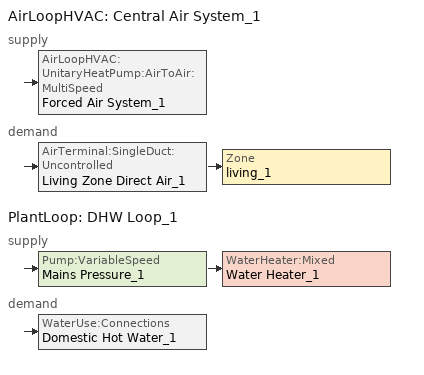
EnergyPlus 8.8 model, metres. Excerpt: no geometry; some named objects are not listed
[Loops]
AirLoopHVAC 'Central Air System_1'
 supply: AirLoopHVAC:UnitaryHeatPump:AirToAir:MultiSpeed 'Forced Air System_1'
 demand: AirTerminal:SingleDuct:Uncontrolled 'Living Zone Direct Air_1' > Zone 'living_1'
PlantLoop 'DHW Loop_1'
 supply: Pump:VariableSpeed 'Mains Pressure_1' > WaterHeater:Mixed 'Water Heater_1'
 demand: WaterUse:Connections 'Domestic Hot Water_1'
[EnergyManagementSystem:Sensor]
SensibleLoadPredicted_1: living_1; Zone Predicted Sensible Load to Setpoint Heat Transfer Rate
Tout_1: living_1; Zone Outdoor Air Drybulb Temperature
Tin_1: living_1; Zone Mean Air Temperature
Phiin_1: living_1; Zone Air Relative Humidity
Win_1: living_1; Zone Mean Air Humidity Ratio
Fan_RTF_Sensor_1: Supply Fan_1; Fan Runtime Fraction
CoolingCoilRTF_1: DX Cooling Coil_1; Cooling Coil Runtime Fraction
HeatingCoilRTF_1: DX Heating Coil_1; Heating Coil Runtime Fraction
UnitaryEquipCyclingRatio_1: Forced Air System_1; Unitary System DX Coil Cycling Ratio
CoilSensibleCooling_1: DX Cooling Coil_1; Cooling Coil Sensible Cooling Energy
CoilLatentCooling_1: DX Cooling Coil_1; Cooling Coil Latent Cooling Energy
HVACFanE_1: Supply Fan_1; Fan Electric Energy
Q_heat_HP_1: DX Heating Coil_1; Heating Coil Electric Energy
DeliveredHeating_1: DX Heating Coil_1; Heating Coil Total Heating Energy
E_supp_1: HeatPump Supp Heater_1; Heating Coil Electric Energy
Q_WH_1: Water Heater_1; Water Heater Gas Energy
[EnergyManagementSystem:Program]
DeliveredHeatingCoolingProgram_1: Set StepsPerHour = ZoneTimeStep / SystemTimeStep; Set HPWH_sens_clg_1 = 0; Set HPWH_lat_clg_1 = 0; Set EMSHeatingDuctLosses_1 = 0; Set EMSCoolingDuctLossesSens_1 = 0; Set EMSCoolingDuctLossesLatent_1 = 0; Set E_supp_fb = 0; Set DeliveredHeatingHP = 0; Set DeliveredHeating_fb = 0; Set SC_fb = 0; Set LC_fb = 0; Set x = DeliveredHeating_1 + DeliveredHeatingHP + DeliveredHeating_fb; Set EMSDeliveredHeatingInclDucts_1 = x * StepsPerHour; Set EMSDeliveredHeatingSupp_1 = (E_supp_1 + E_supp_fb) * StepsPerHour; Set EMSDeliveredCoolingSensInclDucts_1 = (CoilSensibleCooling_1 + SC_fb) * StepsPerHour; If (x + E_supp_1 + E_supp_fb) > 0; Set f_supp = (E_supp_1 + E_supp_fb) / (x + E_supp_1 + E_supp_fb); Else; Set f_supp = 0; EndIf; Set EMSDeliveredHeating_1 = EMSDeliveredHeatingInclDucts_1-(EMSHeatingDuctLosses_1*(1-f_supp)); Set EMSDeliveredHeatingSupp_1 = EMSDeliveredHeatingSupp_1-(EMSHeatingDuctLosses_1*f_supp); Set EMSDeliveredHeatingWithSupp_1 = EMSDeliveredHeating_1 + EMSDeliveredHeatingSupp_1; Set EMSDeliveredCoolingSens_1 = EMSDeliveredCoolingSensInclDucts_1 - EMSCoolingDuctLossesSens_1; Set DehumRemovedWater = 0; Set EMSDeliveredCoolingLatentHVAC_1 = (CoilLatentCooling_1 + LC_fb) - EMSCoolingDuctLossesLatent_1; Set EMSDeliveredCoolingLatentDehum_1 = DehumRemovedWater * 2454031.86336; Set EMSDeliveredCoolingLatentHVAC_1 = EMSDeliveredCoolingLatentHVAC_1 * StepsPerHour; Set EMSDeliveredCoolingLatentDehum_1 = EMSDeliveredCoolingLatentDehum_1 * StepsPerHour; Set HVACPumpE = 0; Set HVACFanE_fb = 0; If HVACFanE_1 > 0 || HVACFanE_fb > 0; If EMSDeliveredHeating_1 > 0; Set HVACFanPumpE_Heat_1 = ((HVACFanE_1 + HVACFanE_fb)*1); Set HVACFanPumpE_Cool_1 = 0; ElseIf EMSDeliveredCoolingSens_1 > 0; Set HVACFanPumpE_Heat_1 = 0; Set HVACFanPumpE_Cool_1 = ((HVACFanE_1 + HVACFanE_fb)*1); EndIf; Else; Set HVACFanPumpE_Heat_1 = 0; Set HVACFanPumpE_Cool_1 = 0; EndIf
ZeroMeterProgram: Set EMSZeroMeter = 0
HeatingFuelConversionProgram_1: Set Q_pilot = 0; Set Q_heat = 0; Set Q_heat_fb = 0; Set Q_FuelOil_1 = 0; Set Q_Propane_1 = 0; Set Q_Gas_1 = 0
HeatingElectricityProgram_1: Set Q_pilot = 0; Set Q_heat = 0; Set Q_heat_fb = 0; Set E_supp_fb = 0; Set E_mshp_fb = 0; Set E_defrost_fb = 0; Set E_Heat_1 = Q_heat_HP_1; Set E_Heat_supp_1 = E_supp_1 + E_supp_fb
WaterHeatingFuelConversionProgram_1: Set Q_WH_FuelOil_1 = 0; Set Q_WH_Propane_1 = 0; Set Q_WH_Gas_1 = Q_WH_1; Set Q_Unit_oil_1 = Q_WH_FuelOil_1 + Q_H_FuelOil_1; Set Q_Unit_propane_1 = Q_WH_Propane_1 + Q_H_Propane_1
[ZoneControl:Thermostat]
living_1 Zone Thermostat: Zone=living_1; Control Type Schedule=LivingZoneControl_1; Control 1=living_1 Zone Temperature SP
[ThermostatSetpoint:DualSetpoint]
living_1 Zone Temperature SP: Heating Setpoint Temperature Schedule=HeatingSetPoint_1; Cooling Setpoint Temperature Schedule=CoolingSetPoint_1
[WaterUse:Equipment]
Name | Peak Flow rate {m^3/s} | Flow Rate Fraction Schedule | Target Temperature Schedule
Clothes Washer_1 | 0.000673689 | ClothesWasher_1 | CWWaterTempSchedule_1
Dishwasher_1 | 0.000111604 | Dishwasher_1 | DWWaterTempSchedule
Sinks_1 | 0.000210891 | Sinks_1 | SSBWaterTempSchedule
Showers_1 | 0.000284557 | Showers_1 | SSBWaterTempSchedule
Baths_1 | 0.000488829 | Baths_1 | SSBWaterTempSchedule
[EnergyManagementSystem:OutputVariable]
Name | EMS Variable | Type of Data in Variable | Update Frequency | EMS Program or Subroutine | Units
Zone Infil Flow Rate_1 | InfilFlow_display_1 | Averaged | ZoneTimestep | InfiltrationProgram_1 | m3/s
Zone Infil/MechVent Flow Rate_1 | InfMechVent_1 | Averaged | ZoneTimestep | InfiltrationProgram_1 | m3/s
Whole House Fan Vent Flow Rate_1 | QWHV_1 | Averaged | ZoneTimestep | InfiltrationProgram_1 | m3/s
Range Hood Fan Vent Flow Rate_1 | Qrange_1 | Averaged | ZoneTimestep | InfiltrationProgram_1 | m3/s
Bath Exhaust Fan Vent Flow Rate_1 | Qbath_1 | Averaged | ZoneTimestep | InfiltrationProgram_1 | m3/s
Clothes Dryer Exhaust Fan Vent Flow Rate_1 | Qdryer_1 | Averaged | ZoneTimestep | InfiltrationProgram_1 | m3/s
Local Wind Speed_1 | VwindL_1 | Averaged | ZoneTimestep | InfiltrationProgram_1 | m/s
Zone Natural Ventilation Flow Rate_1 | NatVentFlow_1 | Averaged | ZoneTimestep | NaturalVentilationProgram_1 | m3/s
EMSDeliveredCoolingSensInclDuctsOutputVariable_1 | EMSDeliveredCoolingSensInclDucts_1 | Summed | ZoneTimestep | DeliveredHeatingCoolingProgram_1 | J
EMSDeliveredHeatingInclDuctsOutputVariable_1 | EMSDeliveredHeatingInclDucts_1 | Summed | ZoneTimestep | DeliveredHeatingCoolingProgram_1 | J
EMSDeliveredCoolingSensOutputVariable_1 | EMSDeliveredCoolingSens_1 | Summed | ZoneTimestep | DeliveredHeatingCoolingProgram_1 | J
EMSDeliveredHeatingOutputVariable_1 | EMSDeliveredHeating_1 | Summed | ZoneTimestep | DeliveredHeatingCoolingProgram_1 | J
EMSDeliveredHeatingSuppOutputVariable_1 | EMSDeliveredHeatingSupp_1 | Summed | ZoneTimestep | DeliveredHeatingCoolingProgram_1 | J
EMSDeliveredHeatingWithSuppOutputVariable_1 | EMSDeliveredHeatingWithSupp_1 | Summed | ZoneTimestep | DeliveredHeatingCoolingProgram_1 | J
EMSCoolingDuctLossesSensOutputVariable_1 | EMSCoolingDuctLossesSens_1 | Summed | ZoneTimestep | DeliveredHeatingCoolingProgram_1 | J
EMSCoolingDuctLossesLatentOutputVariable_1 | EMSCoolingDuctLossesLatent_1 | Summed | ZoneTimestep | DeliveredHeatingCoolingProgram_1 | J
EMSHeatingDuctLossesOutputVariable_1 | EMSHeatingDuctLosses_1 | Summed | ZoneTimestep | DeliveredHeatingCoolingProgram_1 | J
EMSDeliveredCoolingLatentHVACOutputVariable_1 | EMSDeliveredCoolingLatentHVAC_1 | Summed | ZoneTimestep | DeliveredHeatingCoolingProgram_1 | J
Heating HVAC Fan Pump EMS_1 | HVACFanPumpE_Heat_1 | Summed | SystemTimestep | DeliveredHeatingCoolingProgram_1 | J
Cooling HVAC Fan Pump EMS_1 | HVACFanPumpE_Cool_1 | Summed | SystemTimestep | DeliveredHeatingCoolingProgram_1 | J
EMSDeliveredCoolingLatentDehumOutputVariable_1 | EMSDeliveredCoolingLatentDehum_1 | Summed | ZoneTimestep | DeliveredHeatingCoolingProgram_1 | J
HPWH_sens_clg_OutputVariable_1 | HPWH_sens_clg_1 | Summed | ZoneTimestep | DeliveredHeatingCoolingProgram_1 | J
HPWH_lat_clg_OutputVariable_1 | HPWH_lat_clg_1 | Summed | ZoneTimestep | DeliveredHeatingCoolingProgram_1 | J
ZeroMeter | EMSZeroMeter | Summed | SystemTimestep | ZeroMeterProgram | J
Heating Electricity_1 | E_Heat_1 | Summed | SystemTimestep | HeatingElectricityProgram_1 | J
HeatingSupp Electricity_1 | E_Heat_supp_1 | Summed | SystemTimestep | HeatingElectricityProgram_1 | J
Heating FuelOil_1 | Q_FuelOil_1 | Summed | SystemTimestep | HeatingFuelConversionProgram_1 | m3
Heating Propane_1 | Q_Propane_1 | Summed | SystemTimestep | HeatingFuelConversionProgram_1 | m3
Heating Gas_1 | Q_Gas_1 | Summed | SystemTimestep | HeatingFuelConversionProgram_1 | J
Water Heating FuelOil_1 | Q_WH_FuelOil_1 | Summed | SystemTimestep | WaterHeatingFuelConversionProgram_1 | m3
Water Heating Propane_1 | Q_WH_Propane_1 | Summed | SystemTimestep | WaterHeatingFuelConversionProgram_1 | m3
Water Heating Gas_1 | Q_WH_Gas_1 | Summed | SystemTimestep | WaterHeatingFuelConversionProgram_1 | J
Unit oil_1 | Q_Unit_oil_1 | Summed | SystemTimestep | WaterHeatingFuelConversionProgram_1 | m3
Unit propane_1 | Q_Unit_propane_1 | Summed | SystemTimestep | WaterHeatingFuelConversionProgram_1 | m3
[EnergyManagementSystem:GlobalVariable]
DuctLeakSupplyFanEquivalent_1: DuctLeakExhaustFanEquivalent_1
[AirLoopHVAC]
Central Air System_1: Design Supply Air Flow rate {m^3/s}=0.29742
[AirLoopHVAC:UnitaryHeatPump:AirToAir:MultiSpeed]
Forced Air System_1: Availability Schedule=AlwaysOn; Controlling Zone or Thermostat Location=living_1; Supply Fan=Supply Fan_1; Fan Placement=BlowThrough; Supply Air Fan Operating Mode Schedule=SupplyFanOperation_1; Heating Coil=DX Heating Coil_1; Minimum Outdoor Dry-Bulb Temperature for Compressor Operation=-28.8889; Cooling Coil=DX Cooling Coil_1; Supplemental Heating Coil=HeatPump Supp Heater_1; Maximum Supply Air Temperature for Supplemental Heat {C}=76.6667; Maximum Outdoor Dry-Bulb Temperature for Supplemental Heater Operation {C}=4.44444; Auxiliary On-Cycle Electric Power {W}=0; Auxiliary Off-Cycle Electric Power {W}=0; Supply Air Flow Rate When No Cooling or Heating is Needed {m^3/s}=0; Number of Speeds for Heating=4; Number of Speeds for Cooling=4; Speed 1 Supply Air Flow Rate During Heating Operation {m3/s}=0.125335; Speed 2 Supply Air Flow Rate During Heating Operation {m3/s}=0.161145; Speed 3 Supply Air Flow Rate During Heating Operation {m3/s}=0.17905; Speed 4 Supply Air Flow Rate During Heating Operation {m3/s}=0.225603; Speed 1 Supply Air Flow Rate During Cooling Operation {m3/s}=0.165233; Speed 2 Supply Air Flow Rate During Cooling Operation {m3/s}=0.212443; Speed 3 Supply Air Flow Rate During Cooling Operation {m3/s}=0.236047; Speed N Supply Air Flow Rate During Cooling Operation {m3/s}=0.29742
[Coil:Heating:DX:MultiSpeed]
DX Heating Coil_1: HeatingSeasonSchedule, -28.8889, 0, DefrostEIR, 4.44444, ReverseCycle, OnDemand, No, Electricity, 4, 1727.42, 5.13216, 0.10393, HP_Heat-Cap-fT1, HP_Heat-Cap-fFF1, HP_Heat-EIR-fT1, HP_Heat-EIR-fFF1, HP_Heat-PLF-fPLR1, 0.2, ConstantBiquadratic, 2361.98, 4.83401, 0.12921, HP_Heat-Cap-fT2, HP_Heat-Cap-fFF2, HP_Heat-EIR-fT2, HP_Heat-EIR-fFF2, HP_Heat-PLF-fPLR2, 0.2, ConstantBiquadratic, 3525.35, 4.07764, 0.140446, HP_Heat-Cap-fT3, HP_Heat-Cap-fFF3, HP_Heat-EIR-fT3, HP_Heat-EIR-fFF3, HP_Heat-PLF-fPLR3, 0.2, ConstantBiquadratic, 4230.42, 4.11114, 0.171344, HP_Heat-Cap-fT4, HP_Heat-Cap-fFF4, HP_Heat-EIR-fT4, HP_Heat-EIR-fFF4, HP_Heat-PLF-fPLR4, 0.2, ConstantBiquadratic
[Coil:Heating:Electric]
HeatPump Supp Heater_1: Availability Schedule=HeatingSeasonSchedule; Efficiency=1; Nominal Capacity {W}=4617.6
[Coil:Cooling:DX:MultiSpeed]
DX Cooling Coil_1: CoolingSeasonSchedule, aircooled, No, No, 0, 10, Electricity, 4, 1727.42, 0.842823, 5.64822, 0.10457, 296.643, Cool-Cap-fT1, Cool-Cap-fFF1, Cool-EIR-fT1, Cool-EIR-fFF1, Cool-PLF-fPLR1, 1000, 1.5, 3, 45, 0.2, ConstantBiquadratic, 2361.98, 0.793487, 5.43659, 0.134448, 296.643, Cool-Cap-fT2, Cool-Cap-fFF2, Cool-EIR-fT2, Cool-EIR-fFF2, Cool-PLF-fPLR2, 1000, 1.5, 3, 45, 0.2, ConstantBiquadratic, 3525.35, 0.703903, 4.56872, 0.149386, 296.643, Cool-Cap-fT3, Cool-Cap-fFF3, Cool-EIR-fT3, Cool-EIR-fFF3, Cool-PLF-fPLR3, 1000, 1.5, 3, 45, 0.2, ConstantBiquadratic, 4230.42, 0.720492, 4.1261, 0.188227, 296.643, Cool-Cap-fT4, Cool-Cap-fFF4, Cool-EIR-fT4, Cool-EIR-fFF4, Cool-PLF-fPLR4, 1000, 1.5, 3, 45, 0.2, ConstantBiquadratic
[Fan:OnOff]
Supply Fan_1: Availability Schedule=SupplyFanAvailability_1; Fan Efficiency=0.195937; Pressure Rise {Pa}=124.55; Maximum Flow Rate {m^3/s}=0.297426; Motor Efficiency=1; Motor In Airstream Fraction=1; Fan Power Ratio Function of Speed Ratio Curve=FanPowerCurve; Fan Efficiency Ratio Function of Speed Ratio Curve=FanEffCurve
[WaterUse:Storage]
Condensate Tank 1_1: Water Quality Subcategory=CC2 Condensate Drain Tank; Maximum Capacity {m3}=2; Initial Volume {m3}=0; Type of Supply Controlled by Float Valve=None; Water Thermal Mode=ScheduledTemperature; Water Temperature Schedule=DWWaterTempSchedule; Ambient Temperature Indicator=Zone; Zone=dummy
[AirTerminal:SingleDuct:Uncontrolled]
Living Zone Direct Air_1: Availability Schedule=AlwaysOn; Maximum Flow Rate {m^3/s}=0.236047
[AirLoopHVAC:ReturnPlenum]
Return Plenum_1: Zone=RA Duct Zone_1
[Zone equipment]
living_1: Living Zone Direct Air_1
[Sizing:Plant]
DHW Loop_1: Loop Type=Heating; Design Loop Exit Temperature {C}=52.6667; Loop Design Temperature Difference {deltaC}=5.55556
[PlantLoop]
DHW Loop_1: Fluid Type=Water; Plant Equipment Operation Scheme=DHW Loop Operation_1; Maximum Loop Temperature {C}=100; Minimum Loop Temperature {C}=0; Maximum Loop Flow Rate {m^3/s}  (This size represents the physical limitations to flow due to losses in the piping system. For BEopt we assume that the pipes are always adequately sized)=0.01; Minimum Loop Flow Rate {m^3/s}=0; Plant Loop Volume {m^3}=0.003; Load Distribution Scheme=Optimal
[PlantEquipmentOperationSchemes]
DHW Loop Operation_1: Control Scheme 1=DHW Control Scheme_1; Control Scheme 1 Schedule=AlwaysOn
[PlantEquipmentOperation:HeatingLoad]
DHW Control Scheme_1: Load Range 1 Lower Limit {W}=0; Load Range 1 Upper Limit {W}=1000000000000000; Priority Control 1 Equip List=DHW Plant Equipment_1
[Pump:VariableSpeed]
Mains Pressure_1: Design Flow Rate {m^3/s}=0.01; Rated Pump Head {Pa}=1; Rated Power Consumption {W}=0; Motor Efficiency=1; Fraction of Motor Inefficiencies to Fluid Stream=0; Coefficient 1 of the Part Load Performance Curve=0; Coefficient 2 of the Part Load Performance Curve=1; Coefficient 3 of the Part Load Performance Curve=0; Coefficient 4 of the Part Load Performance Curve=0; Minimum Flow Rate {m^3/s}=0; Pump Control Type=Intermittent
[PlantEquipmentList]
DHW Plant Equipment_1: Water Heater_1
[WaterHeater:Mixed]
Water Heater_1: 0.143846, WaterHeaterSP1Schedule, 2, 99, Cycle, 11724, 0, 0, 0, NaturalGas, 0.773298, 0, Electricity, 0, 0, Electricity, 0, Zone, living_1, 4.15693, 0.64, 4.15693, 1, 1, 1, autosize, 1.5
[SetpointManager:Scheduled]
DHW Loop Setpoint Manager_1: Control Variable=Temperature; Schedule=DHWSupplySetpoint; Setpoint Node or NodeList=DHW Supply Outlet Node_1
[WaterUse:Connections]
Domestic Hot Water_1: Drain Water Heat Exchanger Type=None; Water Use Equipment 1=Sinks_1; Water Use Equipment 2=Showers_1; Water Use Equipment 3=Clothes Washer_1; Water Use Equipment 4=Dishwasher_1; Water Use Equipment 5=Baths_1
[Schedule:Constant]
Name | Schedule Type | Hourly Value
AlwaysOn; SupplyFanAvailability_1 | FRACTION | 1
CWWaterTempSchedule_1 | TEMPERATURE | 33.6111
DHWSupplySetpoint; WaterHeaterSP1Schedule | TEMPERATURE | 52.6667
DWWaterTempSchedule | TEMPERATURE | 51.6667
LivingZoneControl_1 | MULTIPLIER | 4
SSBWaterTempSchedule | TEMPERATURE | 43.3333
SupplyFanOperation_1 | MULTIPLIER | 0
[Schedule:Day:Hourly]
CoolingSeasonSchedule01d; CoolingSeasonSchedule02d; CoolingSeasonSchedule03d; CoolingSeasonSchedule04d; CoolingSeasonSchedule11d; CoolingSeasonSchedule12d; HeatingSeasonSchedule07d; HeatingSeasonSchedule08d; HeatingSeasonSchedule09d: ON/OFF, 0, 0, 0, 0, 0, 0, 0, 0, 0, 0, 0, 0, 0, 0, 0, 0, 0, 0, 0, 0, 0, 0, 0, 0
CoolingSeasonSchedule05d; CoolingSeasonSchedule06d; CoolingSeasonSchedule07d; CoolingSeasonSchedule08d; CoolingSeasonSchedule09d; CoolingSeasonSchedule10d; HeatingSeasonSchedule01d; HeatingSeasonSchedule02d; HeatingSeasonSchedule03d; HeatingSeasonSchedule04d; HeatingSeasonSchedule05d; HeatingSeasonSchedule06d; HeatingSeasonSchedule10d; HeatingSeasonSchedule11d; HeatingSeasonSchedule12d: ON/OFF, 1, 1, 1, 1, 1, 1, 1, 1, 1, 1, 1, 1, 1, 1, 1, 1, 1, 1, 1, 1, 1, 1, 1, 1
CoolingSetPointDesignDay_1; CoolingSetPointWeekday_1; CoolingSetPointWeekend_1: TEMPERATURE, 23.8889, 23.8889, 23.8889, 23.8889, 23.8889, 23.8889, 23.8889, 23.8889, 23.8889, 23.8889, 23.8889, 23.8889, 23.8889, 23.8889, 23.8889, 23.8889, 23.8889, 23.8889, 23.8889, 23.8889, 23.8889, 23.8889, 23.8889, 23.8889
HeatingSetPointDesignDay_1; HeatingSetPointWeekday_1; HeatingSetPointWeekend_1: TEMPERATURE, 21.1111, 21.1111, 21.1111, 21.1111, 21.1111, 21.1111, 21.1111, 21.1111, 21.1111, 21.1111, 21.1111, 21.1111, 21.1111, 21.1111, 21.1111, 21.1111, 21.1111, 21.1111, 21.1111, 21.1111, 21.1111, 21.1111, 21.1111, 21.1111
[Schedule:Week:Compact]
CoolingSeasonSchedule01: For: Weekdays, CoolingSeasonSchedule01d, For: CustomDay1, CoolingSeasonSchedule01d, For: CustomDay2, CoolingSeasonSchedule01d, For: AllOtherDays, CoolingSeasonSchedule01d
CoolingSeasonSchedule02: For: Weekdays, CoolingSeasonSchedule02d, For: CustomDay1, CoolingSeasonSchedule02d, For: CustomDay2, CoolingSeasonSchedule02d, For: AllOtherDays, CoolingSeasonSchedule02d
CoolingSeasonSchedule03: For: Weekdays, CoolingSeasonSchedule03d, For: CustomDay1, CoolingSeasonSchedule03d, For: CustomDay2, CoolingSeasonSchedule03d, For: AllOtherDays, CoolingSeasonSchedule03d
CoolingSeasonSchedule04: For: Weekdays, CoolingSeasonSchedule04d, For: CustomDay1, CoolingSeasonSchedule04d, For: CustomDay2, CoolingSeasonSchedule04d, For: AllOtherDays, CoolingSeasonSchedule04d
CoolingSeasonSchedule05: For: Weekdays, CoolingSeasonSchedule05d, For: CustomDay1, CoolingSeasonSchedule05d, For: CustomDay2, CoolingSeasonSchedule05d, For: AllOtherDays, CoolingSeasonSchedule05d
CoolingSeasonSchedule06: For: Weekdays, CoolingSeasonSchedule06d, For: CustomDay1, CoolingSeasonSchedule06d, For: CustomDay2, CoolingSeasonSchedule06d, For: AllOtherDays, CoolingSeasonSchedule06d
CoolingSeasonSchedule07: For: Weekdays, CoolingSeasonSchedule07d, For: CustomDay1, CoolingSeasonSchedule07d, For: CustomDay2, CoolingSeasonSchedule07d, For: AllOtherDays, CoolingSeasonSchedule07d
CoolingSeasonSchedule08: For: Weekdays, CoolingSeasonSchedule08d, For: CustomDay1, CoolingSeasonSchedule08d, For: CustomDay2, CoolingSeasonSchedule08d, For: AllOtherDays, CoolingSeasonSchedule08d
CoolingSeasonSchedule09: For: Weekdays, CoolingSeasonSchedule09d, For: CustomDay1, CoolingSeasonSchedule09d, For: CustomDay2, CoolingSeasonSchedule09d, For: AllOtherDays, CoolingSeasonSchedule09d
CoolingSeasonSchedule10: For: Weekdays, CoolingSeasonSchedule10d, For: CustomDay1, CoolingSeasonSchedule10d, For: CustomDay2, CoolingSeasonSchedule10d, For: AllOtherDays, CoolingSeasonSchedule10d
CoolingSeasonSchedule11: For: Weekdays, CoolingSeasonSchedule11d, For: CustomDay1, CoolingSeasonSchedule11d, For: CustomDay2, CoolingSeasonSchedule11d, For: AllOtherDays, CoolingSeasonSchedule11d
CoolingSeasonSchedule12: For: Weekdays, CoolingSeasonSchedule12d, For: CustomDay1, CoolingSeasonSchedule12d, For: CustomDay2, CoolingSeasonSchedule12d, For: AllOtherDays, CoolingSeasonSchedule12d
CoolingSetPointWeek_1: For: Weekdays, CoolingSetPointWeekday_1, For: CustomDay1, CoolingSetPointWeekday_1, For: CustomDay2, CoolingSetPointWeekend_1, For: SummerDesignDay, CoolingSetPointDesignDay_1, For: AllOtherDays, CoolingSetPointWeekend_1
HeatingSeasonSchedule01: For: Weekdays, HeatingSeasonSchedule01d, For: CustomDay1, HeatingSeasonSchedule01d, For: CustomDay2, HeatingSeasonSchedule01d, For: AllOtherDays, HeatingSeasonSchedule01d
HeatingSeasonSchedule02: For: Weekdays, HeatingSeasonSchedule02d, For: CustomDay1, HeatingSeasonSchedule02d, For: CustomDay2, HeatingSeasonSchedule02d, For: AllOtherDays, HeatingSeasonSchedule02d
HeatingSeasonSchedule03: For: Weekdays, HeatingSeasonSchedule03d, For: CustomDay1, HeatingSeasonSchedule03d, For: CustomDay2, HeatingSeasonSchedule03d, For: AllOtherDays, HeatingSeasonSchedule03d
HeatingSeasonSchedule04: For: Weekdays, HeatingSeasonSchedule04d, For: CustomDay1, HeatingSeasonSchedule04d, For: CustomDay2, HeatingSeasonSchedule04d, For: AllOtherDays, HeatingSeasonSchedule04d
HeatingSeasonSchedule05: For: Weekdays, HeatingSeasonSchedule05d, For: CustomDay1, HeatingSeasonSchedule05d, For: CustomDay2, HeatingSeasonSchedule05d, For: AllOtherDays, HeatingSeasonSchedule05d
HeatingSeasonSchedule06: For: Weekdays, HeatingSeasonSchedule06d, For: CustomDay1, HeatingSeasonSchedule06d, For: CustomDay2, HeatingSeasonSchedule06d, For: AllOtherDays, HeatingSeasonSchedule06d
HeatingSeasonSchedule07: For: Weekdays, HeatingSeasonSchedule07d, For: CustomDay1, HeatingSeasonSchedule07d, For: CustomDay2, HeatingSeasonSchedule07d, For: AllOtherDays, HeatingSeasonSchedule07d
HeatingSeasonSchedule08: For: Weekdays, HeatingSeasonSchedule08d, For: CustomDay1, HeatingSeasonSchedule08d, For: CustomDay2, HeatingSeasonSchedule08d, For: AllOtherDays, HeatingSeasonSchedule08d
HeatingSeasonSchedule09: For: Weekdays, HeatingSeasonSchedule09d, For: CustomDay1, HeatingSeasonSchedule09d, For: CustomDay2, HeatingSeasonSchedule09d, For: AllOtherDays, HeatingSeasonSchedule09d
HeatingSeasonSchedule10: For: Weekdays, HeatingSeasonSchedule10d, For: CustomDay1, HeatingSeasonSchedule10d, For: CustomDay2, HeatingSeasonSchedule10d, For: AllOtherDays, HeatingSeasonSchedule10d
HeatingSeasonSchedule11: For: Weekdays, HeatingSeasonSchedule11d, For: CustomDay1, HeatingSeasonSchedule11d, For: CustomDay2, HeatingSeasonSchedule11d, For: AllOtherDays, HeatingSeasonSchedule11d
HeatingSeasonSchedule12: For: Weekdays, HeatingSeasonSchedule12d, For: CustomDay1, HeatingSeasonSchedule12d, For: CustomDay2, HeatingSeasonSchedule12d, For: AllOtherDays, HeatingSeasonSchedule12d
HeatingSetPointWeek_1: For: Weekdays, HeatingSetPointWeekday_1, For: CustomDay1, HeatingSetPointWeekday_1, For: CustomDay2, HeatingSetPointWeekend_1, For: WinterDesignDay, HeatingSetPointDesignDay_1, For: AllOtherDays, HeatingSetPointWeekend_1
[Schedule:Year]
CoolingSeasonSchedule: ON/OFF, CoolingSeasonSchedule01, 1, 1, 1, 31, CoolingSeasonSchedule02, 2, 1, 2, 28, CoolingSeasonSchedule03, 3, 1, 3, 31, CoolingSeasonSchedule04, 4, 1, 4, 30, CoolingSeasonSchedule05, 5, 1, 5, 31, CoolingSeasonSchedule06, 6, 1, 6, 30, CoolingSeasonSchedule07, 7, 1, 7, 31, CoolingSeasonSchedule08, 8, 1, 8, 31, CoolingSeasonSchedule09, 9, 1, 9, 30, CoolingSeasonSchedule10, 10, 1, 10, 31, CoolingSeasonSchedule11, 11, 1, 11, 30, CoolingSeasonSchedule12, 12, 1, 12, 31
CoolingSetPoint_1: TEMPERATURE, CoolingSetPointWeek_1, 1, 1, 12, 31
HeatingSeasonSchedule: ON/OFF, HeatingSeasonSchedule01, 1, 1, 1, 31, HeatingSeasonSchedule02, 2, 1, 2, 28, HeatingSeasonSchedule03, 3, 1, 3, 31, HeatingSeasonSchedule04, 4, 1, 4, 30, HeatingSeasonSchedule05, 5, 1, 5, 31, HeatingSeasonSchedule06, 6, 1, 6, 30, HeatingSeasonSchedule07, 7, 1, 7, 31, HeatingSeasonSchedule08, 8, 1, 8, 31, HeatingSeasonSchedule09, 9, 1, 9, 30, HeatingSeasonSchedule10, 10, 1, 10, 31, HeatingSeasonSchedule11, 11, 1, 11, 30, HeatingSeasonSchedule12, 12, 1, 12, 31
HeatingSetPoint_1: TEMPERATURE, HeatingSetPointWeek_1, 1, 1, 12, 31
[Schedule:File] Name of File=C:\Users\nathan.oliver\Documents\BEopt_2.8.0\TEMP1\DHW_3bed_unit0_10min.csv; Rows to skip at top=1; Number of hours of data=8760; Column separator=Comma; Interpolate to Timestep=No; Minutes per Item=10
Name | Column Number
Baths_1 | 5
ClothesWasher_1 | 3
Dishwasher_1 | 4
Showers_1 | 1
Sinks_1 | 2
[Curve:Biquadratic]
HP_Heat-Cap-fT1: 0.893321, -0.00973374, 6.3644e-05, 0.0391131, -2.50817e-06, -0.000272589, -100, 100, -100, 100
HP_Heat-EIR-fT1: 0.466648, 0.0202633, 0.00126839, -0.0170161, 0.003175, -0.0034961, -100, 100, -100, 100
HP_Heat-Cap-fT2: 0.923735, -0.00597078, 0, 0.0278167, 6.59168e-05, -0.000189254, -100, 100, -100, 100
HP_Heat-EIR-fT2: 0.450657, 0.0292903, 0.000393145, -0.00978952, 0.000539369, -0.00118088, -100, 100, -100, 100
HP_Heat-Cap-fT3: 0.962054, -0.00949278, 0.000109213, 0.0247078, 3.42251e-05, -0.000125698, -100, 100, -100, 100
HP_Heat-EIR-fT3: 0.572518, 0.0228962, 0.000266019, -0.0106675, 0.000490922, -0.000681369, -100, 100, -100, 100
HP_Heat-Cap-fT4: 0.936079, -0.00548156, -8.58979e-06, 0.0249105, 5.30871e-05, -0.00015575, -100, 100, -100, 100
HP_Heat-EIR-fT4: 0.668196, 0.014672, 0.000445963, -0.0114392, 0.000497103, -0.000690956, -100, 100, -100, 100
DefrostEIR: 0.1528, 0, 0, 0, 0, 0, -100, 100, -100, 100
Cool-Cap-fT1: 1.71399, -0.0746168, 0.00297469, 0.00577634, -0.000103131, -0.000668885, 13.88, 23.88, 18.33, 51.66
Cool-EIR-fT1: -0.0459239, 0.0682909, -0.00219033, -0.0172333, 0.00103872, -0.000199632, 13.88, 23.88, 18.33, 51.66
Cool-Cap-fT2: 1.15286, -0.0245373, 0.00176665, 0.0058603, -7.72351e-05, -0.000664725, 13.88, 23.88, 18.33, 51.66
Cool-EIR-fT2: 1.70461, -0.104882, 0.00218214, -0.0167285, 0.000954018, -0.000126467, 13.88, 23.88, 18.33, 51.66
Cool-Cap-fT3: 0.646199, 0.0213513, 0.000659103, 0.00693809, -6.73781e-05, -0.000688108, 13.88, 23.88, 18.33, 51.66
Cool-EIR-fT3: -0.00625402, 0.046332, -0.00142349, 0.0118726, 0.000481095, -0.000516952, 13.88, 23.88, 18.33, 51.66
Cool-Cap-fT4: 0.917789, -0.00603226, 0.00136327, 0.00532574, -5.65811e-05, -0.000638578, 13.88, 23.88, 18.33, 51.66
Cool-EIR-fT4: -0.518433, 0.0992788, -0.00276048, 0.0139882, 0.000435194, -0.000557202, 13.88, 23.88, 18.33, 51.66
ConstantBiquadratic: 1, 0, 0, 0, 0, 0, -100, 100, -100, 100
[Curve:Quadratic]
HP_Heat-PLF-fPLR1; HP_Heat-PLF-fPLR2; HP_Heat-PLF-fPLR3; HP_Heat-PLF-fPLR4: 0.76, 0.24, 0, 0, 1, 0.7, 1
HP_Heat-Cap-fFF1; HP_Heat-EIR-fFF1; HP_Heat-Cap-fFF2; HP_Heat-EIR-fFF2; HP_Heat-Cap-fFF3; HP_Heat-EIR-fFF3; HP_Heat-Cap-fFF4; HP_Heat-EIR-fFF4; Cool-Cap-fFF1; Cool-EIR-fFF1; Cool-Cap-fFF2; Cool-EIR-fFF2; Cool-Cap-fFF3; Cool-EIR-fFF3; Cool-Cap-fFF4; Cool-EIR-fFF4: 1, 0, 0, 0, 2, 0, 2
Cool-PLF-fPLR1; Cool-PLF-fPLR2; Cool-PLF-fPLR3; Cool-PLF-fPLR4: 0.75, 0.25, 0, 0, 1, 0.7, 1
[Curve:Cubic]
FanEffCurve: Coefficient1 Constant=0; Coefficient2 x=1; Coefficient3 x=0; Coefficient4 x=0; Minimum Value of x=0; Maximum Value of x=1; Minimum Value of y=0.01; Maximum Value of y=1
[Curve:Exponent]
FanPowerCurve: Coefficient1 Constant=0; Coefficient2 x=1; Coefficient3 Exponent of x=3; Minimum Value of x=-100; Maximum Value of x=100
